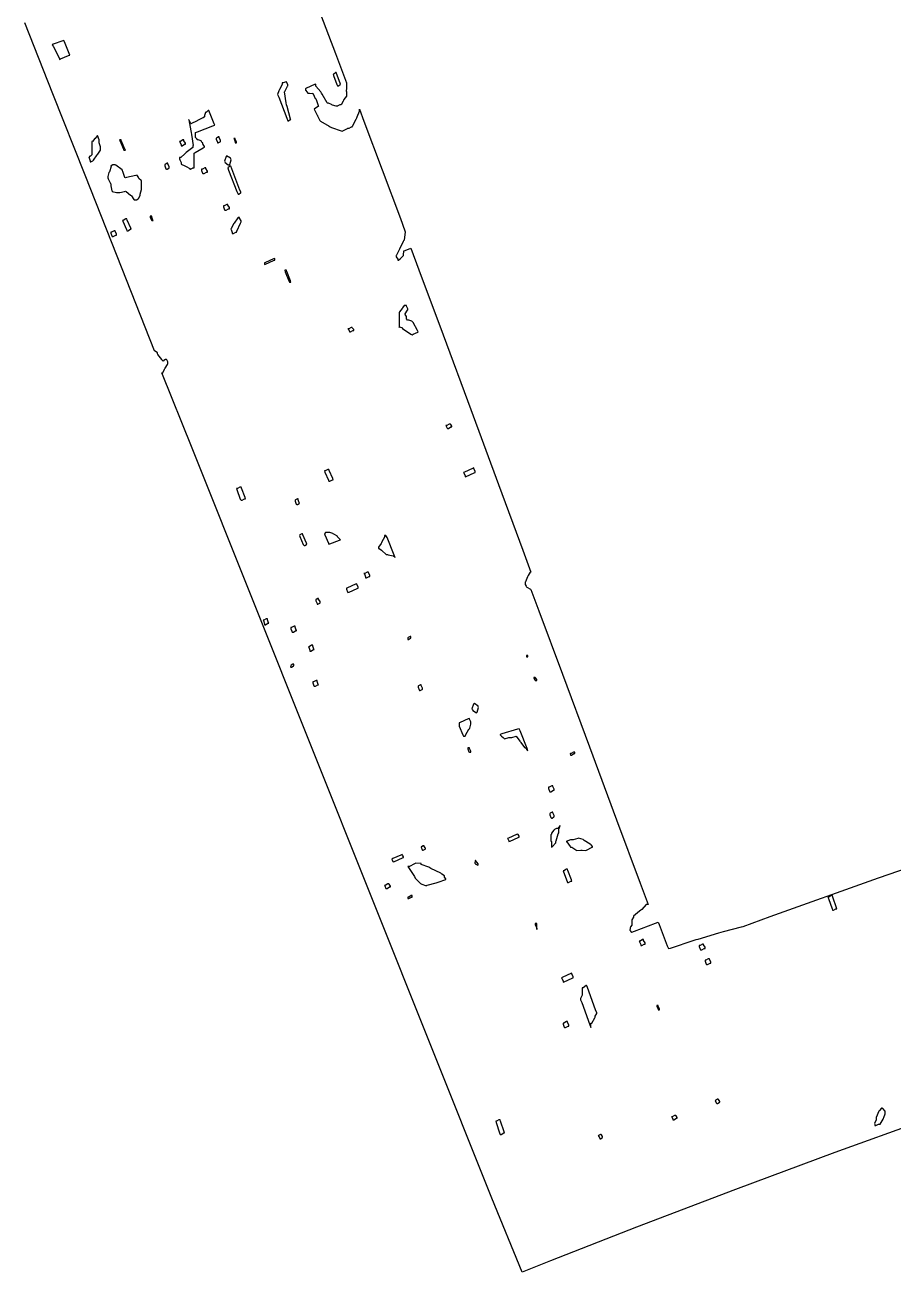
# Model space of a CAD drawing. Extents: x 54 to 303, y 49 to 296.
# Drawn here: x 56.99 to 77.91, y 236.22 to 266.26 of the extents above; entities that cross this region are included whole.
import ezdxf

# ---------------------------------------------------------------- set-up
doc = ezdxf.new("R2010")
doc.units = 0
doc.header["$MEASUREMENT"] = 0

msp = doc.modelspace()

# ---------------------------------------------------------------- linework, layer by layer
at = {"color": 7}
for points in [[(63.6707, 267.684), (64.4673, 265.57), (64.7347, 264.866), (64.7347, 264.84), (64.7347, 264.781), (64.7347, 264.76), (64.7347, 264.734), (64.7252, 264.663), (64.7347, 264.654), (64.7347, 264.627), (64.7347, 264.568), (64.7347, 264.547), (64.7347, 264.547), (64.6726, 264.461), (64.6645, 264.443), (64.6546, 264.425), (64.6095, 264.337), (64.5943, 264.337), (64.5763, 264.337), (64.5308, 264.311), (64.5223, 264.301), (64.4867, 264.301), (64.3985, 264.328), (64.3819, 264.337), (64.3724, 264.346), (64.2994, 264.371), (64.2758, 264.371), (64.2662, 264.381), (64.1519, 264.593), (64.1354, 264.619), (64.1174, 264.645), (63.9932, 264.784), (63.9932, 264.83), (63.9671, 264.822), (63.7727, 264.734), (63.7466, 264.724), (63.7466, 264.69), (63.7551, 264.681), (63.8006, 264.619), (63.8168, 264.619), (63.8433, 264.619), (63.9135, 264.611), (63.923, 264.619), (63.9315, 264.601), (63.9837, 264.487), (63.9932, 264.477), (64.0016, 264.461), (64.0553, 264.319), (64.0652, 264.301), (64.0553, 264.293), (63.9671, 264.24), (63.959, 264.231), (63.9671, 264.214), (64.0196, 264.1), (64.0292, 264.09), (64.0373, 264.072), (64.0898, 263.958), (64.0994, 263.948), (64.1078, 263.94), (64.3199, 263.817), (64.346, 263.808), (64.3724, 263.791), (64.6105, 263.711), (64.6285, 263.701), (64.6451, 263.711), (64.7608, 263.763), (64.7707, 263.772), (64.7968, 263.772), (64.8547, 263.808), (64.8751, 263.808), (64.8836, 263.817), (64.9718, 263.992), (64.9813, 264.018), (64.9898, 264.046), (65.0515, 264.185), (65.0515, 264.231), (65.1577, 263.94), (65.5987, 262.767), (66.0396, 261.594), (66.1458, 261.302), (66.1539, 261.276), (66.1278, 261.074), (66.1098, 261.056), (66.1003, 261.039), (66.0135, 260.861), (66.0054, 260.843), (65.9956, 260.827), (65.9419, 260.712), (65.9335, 260.703), (65.9335, 260.677), (65.9694, 260.617), (65.9694, 260.597), (65.986, 260.597), (66.0301, 260.624), (66.0396, 260.633), (66.0481, 260.642), (66.1003, 260.695), (66.1098, 260.703), (66.1098, 260.73), (66.1183, 260.8), (66.1098, 260.809), (66.1278, 260.818), (66.2686, 260.871), (66.2862, 260.879), (66.4806, 260.358), (67.0648, 258.793), (67.7333, 256.994), (68.4004, 255.189), (68.9846, 253.609), (69.1804, 253.082), (69.1624, 253.082), (69.1169, 252.995), (69.1085, 252.978), (69.0989, 252.969), (69.0467, 252.845), (69.0383, 252.835), (69.0383, 252.801), (69.0383, 252.783), (69.0644, 252.739), (69.0742, 252.729), (69.0824, 252.721), (69.1706, 252.669), (69.1804, 252.659), (69.3692, 252.151), (69.9382, 250.623), (70.5901, 248.868), (71.2431, 247.114), (71.8125, 245.584), (72.0027, 245.074), (71.9586, 245.074), (71.8524, 244.952), (71.8263, 244.934), (71.7984, 244.917), (71.6499, 244.792), (71.6499, 244.792), (71.6499, 244.766), (71.6139, 244.708), (71.6139, 244.687), (71.6139, 244.661), (71.6139, 244.602), (71.6139, 244.581), (71.6139, 244.573), (71.5864, 244.545), (71.5779, 244.545), (71.5779, 244.545), (71.5684, 244.457), (71.5779, 244.439), (71.5779, 244.431), (71.6139, 244.405), (71.6139, 244.405), (71.6746, 244.432), (72.1872, 244.625), (72.2492, 244.651), (72.2753, 244.591), (72.4683, 244.078), (72.4958, 244.016), (72.548, 244.026), (73.1118, 244.212), (73.1654, 244.228), (73.2095, 244.238), (73.7126, 244.388), (73.7665, 244.405), (73.8188, 244.423), (74.2597, 244.537), (74.2957, 244.545), (74.9473, 244.784), (77.5575, 245.719), (80.1688, 246.618)], [(78.6045, 239.853), (76.5087, 239.098), (74.1094, 238.213), (71.7243, 237.304), (69.6556, 236.493), (68.9681, 236.221), (68.235, 238.002), (61.0126, 256.064), (60.289, 257.881), (60.289, 257.881), (60.307, 257.881), (60.3511, 257.97), (60.361, 257.987), (60.3691, 257.996), (60.4213, 258.084), (60.4312, 258.093), (60.4312, 258.127), (60.4312, 258.145), (60.4037, 258.189), (60.3952, 258.197), (60.3772, 258.197), (60.3331, 258.173), (60.325, 258.163), (60.3155, 258.163), (60.289, 258.189), (60.289, 258.197), (60.289, 258.197), (60.1927, 258.323), (60.1846, 258.34), (60.1846, 258.358), (60.1211, 258.402), (60.1126, 258.41), (59.8868, 258.979), (59.2116, 260.686), (58.4369, 262.643), (57.6612, 264.601), (56.986, 266.309)]]:
    msp.add_lwpolyline(points, dxfattribs=at)
for points in [[(57.8196, 265.429), (57.846, 265.439), (58.0401, 265.527), (58.0679, 265.535), (58.0499, 265.571), (57.9423, 265.854), (57.9258, 265.888), (57.8982, 265.88), (57.6696, 265.792), (57.6432, 265.782), (57.6696, 265.748), (57.81, 265.465), (57.8196, 265.429)], [(64.5223, 264.796), (64.5403, 264.796), (64.5844, 264.822), (64.5943, 264.83), (64.5844, 264.857), (64.4962, 265.086), (64.4881, 265.113), (64.4701, 265.113), (64.4303, 265.077), (64.4179, 265.077), (64.426, 265.042), (64.5047, 264.822), (64.5223, 264.796)], [(63.1832, 264.866), (63.1832, 264.822), (63.1197, 264.708), (63.1112, 264.69), (63.1017, 264.673), (63.077, 264.583), (63.077, 264.583), (63.1031, 264.523), (63.2961, 264.01), (63.3236, 263.948), (63.3402, 263.948), (63.3801, 263.984), (63.3938, 263.984), (63.3843, 263.993), (63.3056, 264.293), (63.2876, 264.337), (63.2781, 264.381), (63.2435, 264.645), (63.2534, 264.654), (63.2615, 264.672), (63.3141, 264.787), (63.3236, 264.796), (63.3236, 264.822), (63.2876, 264.881), (63.2876, 264.9), (63.2781, 264.892), (63.2065, 264.866), (63.1832, 264.866)], [(60.748, 262.926), (60.748, 262.909), (60.8362, 262.865), (60.8542, 262.855), (60.8707, 262.847), (60.9604, 262.8), (60.9604, 262.783), (60.9769, 262.783), (61.021, 262.811), (61.0306, 262.819), (61.0665, 262.819), (61.0665, 262.864), (61.0665, 262.963), (61.0665, 262.996), (61.0665, 263.04), (61.0665, 263.139), (61.0665, 263.172), (61.0926, 263.19), (61.2856, 263.296), (61.3131, 263.313), (61.3131, 263.331), (61.2856, 263.376), (61.2771, 263.385), (61.2771, 263.419), (61.2676, 263.419), (61.2429, 263.446), (61.2429, 263.455), (61.2331, 263.464), (61.16, 263.489), (61.1367, 263.489), (61.1367, 263.507), (61.1008, 263.548), (61.1008, 263.561), (61.1008, 263.587), (61.1008, 263.646), (61.1008, 263.665), (61.1449, 263.683), (61.5156, 263.826), (61.5597, 263.842), (61.5502, 263.878), (61.4355, 264.16), (61.4193, 264.195), (61.4013, 264.195), (61.3601, 264.16), (61.3473, 264.16), (61.3378, 264.152), (61.3131, 264.079), (61.3131, 264.054), (61.3131, 264.046), (61.2856, 264.018), (61.2771, 264.018), (61.2592, 264.01), (61.1449, 263.958), (61.1367, 263.948), (61.1188, 263.94), (61.003, 263.887), (60.9946, 263.878), (60.985, 263.887), (60.9328, 263.975), (60.9244, 263.984), (60.9328, 263.975), (60.985, 263.71), (60.9946, 263.665), (61.003, 263.621), (61.0387, 263.358), (61.0306, 263.349), (61.0306, 263.305), (60.8707, 263.19), (60.8542, 263.172), (60.8362, 263.156), (60.7441, 263.066), (60.7138, 263.066), (60.7138, 263.032), (60.7219, 263.014), (60.748, 262.947), (60.748, 262.926)], [(58.7375, 263.595), (58.7375, 263.595), (58.7375, 263.595), (58.7375, 263.595), (58.728, 263.587), (58.6825, 263.525), (58.6673, 263.525), (58.6673, 263.525), (58.6133, 263.455), (58.5971, 263.455), (58.5971, 263.411), (58.5971, 263.312), (58.5971, 263.278), (58.5971, 263.244), (58.5971, 263.164), (58.5971, 263.136), (58.5971, 263.128), (58.5692, 263.102), (58.5611, 263.102), (58.5516, 263.102), (58.5251, 263.066), (58.5251, 263.066), (58.5336, 263.058), (58.5611, 262.985), (58.5611, 262.96), (58.5777, 262.96), (58.6218, 262.988), (58.6313, 262.996), (58.6398, 263.005), (58.728, 263.128), (58.7375, 263.136), (58.7456, 263.146), (58.8077, 263.245), (58.8077, 263.278), (58.8077, 263.323), (58.7735, 263.422), (58.7735, 263.455), (58.7735, 263.49), (58.7375, 263.595), (58.7375, 263.595)], [(59.3729, 263.242), (59.4071, 263.242), (59.3975, 263.27), (59.3108, 263.463), (59.3027, 263.489), (59.2667, 263.489), (59.2748, 263.473), (59.363, 263.27), (59.3729, 263.242)], [(60.748, 263.349), (60.7741, 263.349), (60.8334, 263.385), (60.8542, 263.385), (60.8542, 263.411), (60.8182, 263.47), (60.8182, 263.489), (60.7921, 263.489), (60.7328, 263.455), (60.7138, 263.455), (60.7219, 263.446), (60.748, 263.373), (60.748, 263.349)], [(61.6299, 263.419), (61.6465, 263.419), (61.6906, 263.446), (61.7001, 263.455), (61.7001, 263.482), (61.6659, 263.542), (61.6659, 263.561), (61.6479, 263.561), (61.6038, 263.535), (61.5957, 263.525), (61.5957, 263.499), (61.6299, 263.44), (61.6299, 263.419)], [(62.0529, 263.419), (62.0889, 263.419), (62.0889, 263.446), (62.0529, 263.506), (62.0529, 263.525), (62.0187, 263.525), (62.0268, 263.517), (62.0529, 263.444), (62.0529, 263.419)], [(59.0903, 262.254), (59.0903, 262.246), (59.1951, 262.22), (59.2307, 262.22), (59.2748, 262.22), (59.3894, 262.246), (59.4071, 262.254), (59.4251, 262.246), (59.5313, 262.159), (59.5492, 262.15), (59.5574, 262.141), (59.6099, 262.053), (59.6194, 262.044), (59.6554, 262.044), (59.6717, 262.044), (59.7158, 262.07), (59.7256, 262.078), (59.7337, 262.088), (59.7598, 262.161), (59.7598, 262.184), (59.7598, 262.184), (59.7958, 262.292), (59.7958, 262.326), (59.7958, 262.344), (59.7958, 262.384), (59.7958, 262.396), (59.7958, 262.396), (59.7958, 262.476), (59.7958, 262.503), (59.7863, 262.512), (59.7337, 262.564), (59.7256, 262.573), (59.7256, 262.591), (59.6896, 262.631), (59.6896, 262.643), (59.6621, 262.635), (59.4335, 262.582), (59.4071, 262.573), (59.3975, 262.582), (59.3453, 262.733), (59.3369, 262.749), (59.3273, 262.767), (59.1771, 262.882), (59.1605, 262.89), (59.1263, 262.89), (59.1083, 262.89), (59.0628, 262.865), (59.0543, 262.855), (59.0628, 262.847), (59.0282, 262.723), (59.0201, 262.713), (59.0102, 262.705), (58.9841, 262.606), (58.9841, 262.573), (58.9926, 262.556), (59.0448, 262.441), (59.0543, 262.431), (59.0543, 262.387), (59.0808, 262.264), (59.0903, 262.254)], [(60.3952, 262.783), (60.4118, 262.783), (60.4559, 262.811), (60.4654, 262.819), (60.4654, 262.847), (60.4312, 262.906), (60.4312, 262.926), (60.4132, 262.926), (60.3691, 262.9), (60.361, 262.89), (60.361, 262.864), (60.3857, 262.793), (60.3952, 262.783)], [(61.8423, 263.102), (61.8324, 263.094), (61.7968, 262.978), (61.8063, 262.96), (61.8148, 262.944), (61.8878, 262.89), (61.9125, 262.89), (61.9206, 262.9), (61.9566, 263.014), (61.9485, 263.032), (61.9386, 263.049), (61.8476, 263.107), (61.8423, 263.102)], [(62.1249, 262.184), (62.1411, 262.184), (62.1852, 262.212), (62.1951, 262.22), (62.1676, 262.282), (61.9746, 262.793), (61.9485, 262.855), (61.9305, 262.855), (61.885, 262.829), (61.8765, 262.819), (61.8945, 262.759), (62.097, 262.246), (62.1249, 262.184)], [(61.2771, 262.679), (61.3033, 262.679), (61.3625, 262.713), (61.3833, 262.713), (61.3833, 262.741), (61.3473, 262.8), (61.3473, 262.819), (61.3212, 262.819), (61.262, 262.783), (61.2429, 262.783), (61.2429, 262.757), (61.2676, 262.689), (61.2771, 262.679)], [(61.8063, 261.797), (61.8324, 261.797), (61.8917, 261.831), (61.9125, 261.831), (61.9125, 261.859), (61.8765, 261.918), (61.8765, 261.938), (61.8504, 261.938), (61.7911, 261.902), (61.7721, 261.902), (61.7721, 261.875), (61.7968, 261.807), (61.8063, 261.797)], [(60.0424, 261.549), (60.0784, 261.549), (60.0685, 261.559), (60.0424, 261.632), (60.0424, 261.655), (60.0082, 261.655), (60.0082, 261.629), (60.0329, 261.559), (60.0424, 261.549)], [(59.4431, 261.302), (59.4692, 261.302), (59.5284, 261.338), (59.5492, 261.338), (59.5394, 261.366), (59.4512, 261.559), (59.4431, 261.585), (59.4155, 261.585), (59.3563, 261.549), (59.3369, 261.549), (59.3453, 261.533), (59.4335, 261.33), (59.4431, 261.302)], [(62.1249, 261.621), (62.115, 261.612), (62.0268, 261.488), (62.0187, 261.479), (62.0088, 261.47), (61.9566, 261.348), (61.9485, 261.338), (61.9566, 261.33), (61.9827, 261.257), (61.9827, 261.232), (62.0088, 261.232), (62.0681, 261.268), (62.0889, 261.268), (62.097, 261.294), (62.1852, 261.488), (62.1951, 261.515), (62.1951, 261.542), (62.1591, 261.601), (62.1591, 261.621), (62.1591, 261.621), (62.133, 261.621), (62.1249, 261.621)], [(59.0903, 261.162), (59.1164, 261.162), (59.1757, 261.196), (59.1965, 261.196), (59.1965, 261.224), (59.1605, 261.283), (59.1605, 261.302), (59.133, 261.302), (59.0737, 261.268), (59.0543, 261.268), (59.0543, 261.241), (59.0808, 261.18), (59.0903, 261.162)], [(62.7585, 260.49), (62.7849, 260.5), (62.9789, 260.588), (63.0068, 260.597), (63.0068, 260.633), (62.9789, 260.624), (62.7849, 260.536), (62.7585, 260.526), (62.7585, 260.526), (62.7585, 260.49), (62.7585, 260.49)], [(63.3596, 260.067), (63.3938, 260.067), (63.3843, 260.095), (63.2961, 260.324), (63.2876, 260.35), (63.2534, 260.35), (63.2615, 260.315), (63.3497, 260.095), (63.3596, 260.067)], [(66.0756, 258.975), (66.0837, 258.948), (66.2862, 258.808), (66.3222, 258.798), (66.3388, 258.808), (66.4531, 258.86), (66.4626, 258.869), (66.445, 258.896), (66.3388, 259.089), (66.3222, 259.115), (66.3127, 259.125), (66.2397, 259.151), (66.216, 259.151), (66.2065, 259.151), (66.1818, 259.177), (66.1818, 259.185), (66.1818, 259.221), (66.1818, 259.239), (66.1539, 259.284), (66.1458, 259.292), (66.1539, 259.301), (66.2065, 259.389), (66.216, 259.398), (66.216, 259.425), (66.1818, 259.485), (66.1818, 259.504), (66.1458, 259.504), (66.1278, 259.504), (66.0837, 259.442), (66.0756, 259.432), (66.0756, 259.432), (66.0135, 259.345), (66.0054, 259.328), (66.0054, 259.301), (66.0054, 259.242), (66.0054, 259.221), (66.0054, 259.195), (66.0054, 259.136), (66.0054, 259.115), (66.0054, 259.081), (66.0054, 259.002), (66.0054, 258.975), (66.0135, 258.984), (66.059, 258.975), (66.0756, 258.975)], [(64.8049, 258.869), (64.831, 258.869), (64.8903, 258.903), (64.9111, 258.903), (64.9111, 258.921), (64.8751, 258.962), (64.8751, 258.975), (64.849, 258.975), (64.7898, 258.939), (64.7707, 258.939), (64.7788, 258.939), (64.8049, 258.887), (64.8049, 258.869)], [(67.1682, 256.54), (67.1946, 256.54), (67.2539, 256.576), (67.2744, 256.576), (67.2744, 256.594), (67.2483, 256.638), (67.2402, 256.646), (67.2123, 256.646), (67.153, 256.61), (67.134, 256.61), (67.134, 256.61), (67.1587, 256.55), (67.1682, 256.54)], [(64.3117, 255.271), (64.3378, 255.271), (64.3971, 255.305), (64.4179, 255.305), (64.4081, 255.332), (64.3199, 255.525), (64.3117, 255.552), (64.2842, 255.552), (64.225, 255.517), (64.2056, 255.517), (64.2137, 255.491), (64.3019, 255.297), (64.3117, 255.271)], [(67.5929, 255.375), (67.619, 255.385), (67.812, 255.473), (67.8395, 255.481), (67.8395, 255.509), (67.8035, 255.568), (67.8035, 255.588), (67.776, 255.579), (67.5831, 255.491), (67.5569, 255.481), (67.5651, 255.473), (67.5929, 255.4), (67.5929, 255.375)], [(62.1951, 254.812), (62.2212, 254.812), (62.2804, 254.846), (62.3013, 254.846), (62.2914, 254.874), (62.2032, 255.102), (62.1951, 255.129), (62.1676, 255.129), (62.1083, 255.094), (62.0889, 255.094), (62.097, 255.068), (62.1771, 254.839), (62.1951, 254.812)], [(63.536, 254.706), (63.5522, 254.706), (63.5963, 254.733), (63.6062, 254.742), (63.5963, 254.751), (63.5702, 254.823), (63.5702, 254.846), (63.5522, 254.846), (63.5081, 254.821), (63.5, 254.812), (63.5, 254.786), (63.5261, 254.715), (63.536, 254.706)], [(63.7124, 253.717), (63.7286, 253.717), (63.7727, 253.745), (63.7826, 253.753), (63.7727, 253.781), (63.6845, 253.974), (63.6764, 254), (63.6584, 254), (63.6143, 253.974), (63.6062, 253.964), (63.6143, 253.938), (63.6944, 253.745), (63.7124, 253.717)], [(64.3117, 253.753), (64.3378, 253.763), (64.5664, 253.851), (64.5943, 253.86), (64.5844, 253.869), (64.5308, 253.921), (64.5223, 253.93), (64.5223, 253.948), (64.4342, 253.992), (64.4179, 254), (64.4081, 254.01), (64.335, 254.036), (64.3117, 254.036), (64.2938, 254.036), (64.2539, 254.036), (64.2415, 254.036), (64.2317, 254.036), (64.2056, 254), (64.2056, 254), (64.2137, 253.974), (64.3019, 253.781), (64.3117, 253.753)], [(65.5807, 253.611), (65.5891, 253.603), (65.6883, 253.507), (65.7229, 253.507), (65.7394, 253.498), (65.8633, 253.471), (65.8633, 253.471), (65.8717, 253.471), (65.8992, 253.445), (65.8992, 253.435), (65.8813, 253.489), (65.713, 253.912), (65.6869, 253.964), (65.6527, 253.964), (65.6527, 253.92), (65.5891, 253.806), (65.5807, 253.788), (65.5712, 253.771), (65.5105, 253.679), (65.5105, 253.647), (65.5271, 253.647), (65.5807, 253.611), (65.5807, 253.611)], [(65.1937, 252.942), (65.2198, 252.942), (65.2791, 252.978), (65.2999, 252.978), (65.2999, 253.004), (65.2639, 253.063), (65.2639, 253.082), (65.2364, 253.082), (65.1771, 253.048), (65.1577, 253.048), (65.1662, 253.039), (65.1937, 252.966), (65.1937, 252.942)], [(64.7707, 252.589), (64.7968, 252.598), (64.9898, 252.687), (65.0173, 252.695), (65.0173, 252.723), (64.9813, 252.782), (64.9813, 252.801), (64.9538, 252.793), (64.7608, 252.705), (64.7347, 252.695), (64.7347, 252.669), (64.7608, 252.607), (64.7707, 252.589)], [(64.0292, 252.306), (64.0457, 252.306), (64.0898, 252.334), (64.0994, 252.342), (64.0994, 252.37), (64.0652, 252.429), (64.0652, 252.448), (64.0472, 252.448), (64.0016, 252.422), (63.9932, 252.413), (63.9932, 252.386), (64.0292, 252.327), (64.0292, 252.306)], [(62.7585, 251.813), (62.7849, 251.813), (62.8442, 251.847), (62.8646, 251.847), (62.8551, 251.857), (62.8304, 251.93), (62.8304, 251.954), (62.8026, 251.954), (62.7433, 251.919), (62.7242, 251.919), (62.7324, 251.911), (62.7585, 251.838), (62.7585, 251.813)], [(63.4298, 251.637), (63.4559, 251.637), (63.5152, 251.671), (63.536, 251.671), (63.5261, 251.681), (63.5, 251.754), (63.5, 251.777), (63.4725, 251.777), (63.4132, 251.743), (63.3938, 251.743), (63.3938, 251.716), (63.4199, 251.655), (63.4298, 251.637)], [(66.216, 251.46), (66.2326, 251.46), (66.2767, 251.486), (66.2862, 251.495), (66.2862, 251.531), (66.2686, 251.531), (66.2245, 251.504), (66.216, 251.495), (66.216, 251.495), (66.216, 251.47), (66.216, 251.46)], [(63.8528, 251.178), (63.8789, 251.178), (63.9382, 251.214), (63.959, 251.214), (63.9491, 251.223), (63.923, 251.295), (63.923, 251.318), (63.8955, 251.318), (63.8362, 251.284), (63.8168, 251.284), (63.8253, 251.275), (63.8528, 251.202), (63.8528, 251.178)], [(63.3938, 250.789), (63.4104, 250.789), (63.4545, 250.817), (63.464, 250.825), (63.464, 250.861), (63.4464, 250.861), (63.4023, 250.835), (63.3938, 250.825), (63.3938, 250.825), (63.3899, 250.795), (63.3938, 250.789)], [(69.0742, 251.037), (69.1085, 251.037), (69.1085, 251.072), (69.0742, 251.072), (69.0742, 251.072), (69.0742, 251.037), (69.0742, 251.037)], [(69.2848, 250.472), (69.3208, 250.472), (69.3208, 250.49), (69.2933, 250.534), (69.2848, 250.542), (69.2506, 250.542), (69.2506, 250.526), (69.2753, 250.482), (69.2848, 250.472)], [(63.959, 250.332), (63.9851, 250.332), (64.0443, 250.366), (64.0652, 250.366), (64.0553, 250.376), (64.0292, 250.449), (64.0292, 250.472), (64.0016, 250.472), (63.9424, 250.436), (63.923, 250.436), (63.923, 250.41), (63.9491, 250.341), (63.959, 250.332)], [(66.4986, 250.226), (66.5152, 250.226), (66.5593, 250.252), (66.5688, 250.26), (66.5688, 250.288), (66.5346, 250.347), (66.5346, 250.366), (66.5166, 250.366), (66.4711, 250.341), (66.4626, 250.332), (66.4626, 250.305), (66.4891, 250.244), (66.4986, 250.226)], [(67.8035, 249.907), (67.794, 249.899), (67.7594, 249.785), (67.7693, 249.767), (67.7774, 249.75), (67.8684, 249.692), (67.8737, 249.696), (67.8822, 249.706), (67.9178, 249.82), (67.9097, 249.837), (67.9097, 249.855), (67.8187, 249.916), (67.8035, 249.907)], [(67.5569, 249.131), (67.5929, 249.131), (67.601, 249.149), (67.6878, 249.3), (67.6973, 249.308), (67.7058, 249.318), (67.7333, 249.417), (67.7333, 249.45), (67.7333, 249.476), (67.6973, 249.535), (67.6973, 249.554), (67.6712, 249.546), (67.4769, 249.459), (67.4508, 249.45), (67.4508, 249.371), (67.539, 249.159), (67.5569, 249.131)], [(68.4389, 249.167), (68.4389, 249.159), (68.4749, 249.131), (68.4749, 249.131), (68.5091, 249.097), (68.5451, 249.061), (68.5451, 249.061), (68.6499, 249.097), (68.6855, 249.097), (68.7201, 249.097), (68.8277, 249.131), (68.8277, 249.131), (68.8277, 249.131), (68.9144, 249.009), (68.9321, 248.991), (68.9405, 248.974), (69.0287, 248.859), (69.0383, 248.849), (69.0467, 248.849), (69.0742, 248.824), (69.0742, 248.815), (69.0742, 248.806), (69.1085, 248.779), (69.1085, 248.779), (69.0908, 248.833), (68.924, 249.256), (68.8979, 249.308), (68.8538, 249.3), (68.483, 249.185), (68.4389, 249.167)], [(67.6973, 248.744), (67.7333, 248.744), (67.7333, 248.77), (67.6973, 248.83), (67.6973, 248.849), (67.6631, 248.849), (67.6631, 248.823), (67.6878, 248.754), (67.6973, 248.744)], [(70.1326, 248.672), (70.1587, 248.672), (70.2179, 248.708), (70.2388, 248.708), (70.2388, 248.744), (70.2109, 248.744), (70.1516, 248.708), (70.1326, 248.708), (70.1269, 248.704), (70.1312, 248.672), (70.1326, 248.672)], [(69.6376, 247.79), (69.6641, 247.79), (69.7234, 247.826), (69.7438, 247.826), (69.7438, 247.854), (69.7096, 247.913), (69.7096, 247.933), (69.6817, 247.933), (69.6225, 247.897), (69.6034, 247.897), (69.6034, 247.87), (69.6281, 247.8), (69.6376, 247.79)], [(69.6736, 247.157), (69.6902, 247.157), (69.7343, 247.183), (69.7438, 247.191), (69.7438, 247.219), (69.7096, 247.278), (69.7096, 247.297), (69.6916, 247.297), (69.6461, 247.271), (69.6376, 247.261), (69.6376, 247.235), (69.6641, 247.166), (69.6736, 247.157)], [(69.886, 246.98), (69.886, 246.98), (69.832, 246.908), (69.814, 246.908), (69.7964, 246.908), (69.7523, 246.884), (69.7438, 246.874), (69.7343, 246.866), (69.6736, 246.793), (69.6736, 246.768), (69.6641, 246.751), (69.6641, 246.601), (69.6736, 246.592), (69.6736, 246.557), (69.6736, 246.479), (69.6736, 246.451), (69.6902, 246.461), (69.7798, 246.56), (69.7798, 246.592), (69.7879, 246.61), (69.8405, 246.778), (69.85, 246.804), (69.85, 246.83), (69.85, 246.889), (69.85, 246.908), (69.8581, 246.908), (69.886, 246.98), (69.886, 246.98)], [(68.6513, 246.592), (68.6774, 246.601), (68.8703, 246.689), (68.8979, 246.698), (68.8979, 246.716), (68.8703, 246.76), (68.8619, 246.768), (68.8344, 246.76), (68.6414, 246.672), (68.6153, 246.662), (68.6234, 246.654), (68.6513, 246.608), (68.6513, 246.592)], [(70.1326, 246.451), (70.1668, 246.451), (70.2635, 246.389), (70.273, 246.379), (70.2815, 246.371), (70.3806, 246.379), (70.4152, 246.379), (70.4152, 246.379), (70.5019, 246.371), (70.5196, 246.379), (70.5376, 246.389), (70.6438, 246.443), (70.6617, 246.451), (70.6617, 246.469), (70.6342, 246.513), (70.6258, 246.521), (70.6078, 246.531), (70.466, 246.619), (70.4494, 246.628), (70.4398, 246.637), (70.3255, 246.672), (70.309, 246.662), (70.309, 246.662), (70.2014, 246.628), (70.1668, 246.628), (70.1312, 246.628), (70.0264, 246.592), (70.0264, 246.592), (70.043, 246.584), (70.1227, 246.469), (70.1326, 246.451)], [(66.5688, 246.379), (66.5854, 246.379), (66.6295, 246.407), (66.639, 246.415), (66.639, 246.433), (66.6048, 246.473), (66.6048, 246.485), (66.5868, 246.485), (66.5427, 246.461), (66.5346, 246.451), (66.5346, 246.451), (66.5593, 246.389), (66.5688, 246.379)], [(65.8633, 246.098), (65.8894, 246.108), (66.0837, 246.195), (66.1098, 246.203), (66.1098, 246.221), (66.0837, 246.266), (66.0756, 246.275), (66.0481, 246.266), (65.8551, 246.178), (65.829, 246.169), (65.829, 246.169), (65.8537, 246.108), (65.8633, 246.098)], [(66.3924, 245.71), (66.4009, 245.702), (66.5166, 245.579), (66.5346, 245.569), (66.5508, 245.561), (66.6433, 245.533), (66.675, 245.533), (66.6831, 245.543), (66.8941, 245.595), (66.9216, 245.604), (66.9477, 245.613), (67.134, 245.674), (67.134, 245.674), (67.134, 245.692), (67.098, 245.733), (67.098, 245.746), (67.098, 245.763), (67.0359, 245.807), (67.0278, 245.816), (67.0098, 245.825), (66.7713, 245.94), (66.7452, 245.956), (66.7177, 245.974), (66.5346, 246.041), (66.5346, 246.063), (66.5346, 246.063), (66.409, 246.072), (66.3924, 246.063), (66.3744, 246.054), (66.2548, 245.992), (66.216, 245.992), (66.2326, 245.966), (66.3744, 245.746), (66.3924, 245.71)], [(67.8395, 246.133), (67.8395, 246.133), (67.8296, 246.072), (67.8395, 246.063), (67.8395, 246.054), (67.9041, 246.023), (67.9097, 246.027), (67.9097, 246.054), (67.8448, 246.136), (67.8395, 246.133)], [(70.0624, 245.604), (70.0885, 245.604), (70.1463, 245.64), (70.1668, 245.64), (70.1573, 245.667), (70.0705, 245.896), (70.0624, 245.922), (70.0345, 245.922), (69.9752, 245.886), (69.9562, 245.886), (69.9643, 245.86), (70.0525, 245.631), (70.0624, 245.604)], [(65.6869, 245.463), (65.713, 245.463), (65.7722, 245.497), (65.7931, 245.497), (65.7931, 245.515), (65.7655, 245.561), (65.7571, 245.569), (65.731, 245.569), (65.6717, 245.533), (65.6527, 245.533), (65.6608, 245.525), (65.6869, 245.463), (65.6869, 245.463)], [(66.216, 245.217), (66.2421, 245.217), (66.3014, 245.251), (66.3222, 245.251), (66.3222, 245.287), (66.2947, 245.287), (66.2354, 245.251), (66.216, 245.251), (66.2122, 245.247), (66.2146, 245.217), (66.216, 245.217)], [(76.4466, 244.934), (76.4727, 244.934), (76.532, 244.968), (76.5528, 244.968), (76.5433, 244.996), (76.4551, 245.252), (76.4466, 245.287), (76.4191, 245.287), (76.3598, 245.251), (76.3404, 245.251), (76.3489, 245.217), (76.4371, 244.97), (76.4466, 244.934)], [(69.3208, 244.475), (69.3208, 244.475), (69.3208, 244.475), (69.3208, 244.475), (69.3208, 244.511), (69.3208, 244.589), (69.3208, 244.615), (69.2848, 244.615), (69.2848, 244.581), (69.3208, 244.503), (69.3208, 244.475)], [(71.8263, 244.086), (71.8524, 244.086), (71.9102, 244.122), (71.9307, 244.122), (71.9307, 244.15), (71.8965, 244.209), (71.8965, 244.228), (71.869, 244.228), (71.8097, 244.192), (71.7903, 244.192), (71.7984, 244.176), (71.8263, 244.11), (71.8263, 244.086)], [(73.2716, 243.982), (73.2977, 243.982), (73.357, 244.016), (73.3778, 244.016), (73.3778, 244.044), (73.3418, 244.103), (73.3418, 244.122), (73.3157, 244.122), (73.2564, 244.086), (73.2374, 244.086), (73.2374, 244.06), (73.2621, 243.999), (73.2716, 243.982)], [(73.4138, 243.629), (73.4399, 243.629), (73.4977, 243.663), (73.5182, 243.663), (73.5182, 243.691), (73.484, 243.75), (73.484, 243.769), (73.4565, 243.769), (73.3972, 243.733), (73.3778, 243.733), (73.3778, 243.707), (73.4039, 243.639), (73.4138, 243.629)], [(69.9562, 243.204), (69.9823, 243.214), (70.1753, 243.302), (70.2028, 243.31), (70.2028, 243.338), (70.1668, 243.397), (70.1668, 243.417), (70.1407, 243.409), (69.9463, 243.32), (69.9202, 243.31), (69.9287, 243.302), (69.9562, 243.229), (69.9562, 243.204)], [(70.4152, 243.064), (70.4152, 243.047), (70.4152, 242.994), (70.4152, 242.994), (70.4152, 242.994), (70.4152, 242.941), (70.4152, 242.923), (70.4152, 242.889), (70.3792, 242.809), (70.3792, 242.781), (70.4053, 242.711), (70.5982, 242.174), (70.6258, 242.112), (70.6258, 242.139), (70.6258, 242.199), (70.6258, 242.218), (70.6519, 242.218), (70.7224, 242.342), (70.7319, 242.358), (70.7319, 242.386), (70.7679, 242.445), (70.7679, 242.465), (70.7401, 242.536), (70.546, 243.073), (70.5196, 243.134), (70.51, 243.126), (70.4384, 243.064), (70.4152, 243.064)], [(72.2492, 242.535), (72.2835, 242.535), (72.2835, 242.562), (72.2492, 242.621), (72.2492, 242.641), (72.2133, 242.641), (72.2133, 242.615), (72.2492, 242.556), (72.2492, 242.535)], [(69.9904, 242.112), (70.0169, 242.112), (70.0761, 242.146), (70.0966, 242.146), (70.0966, 242.174), (70.0624, 242.233), (70.0624, 242.252), (70.0345, 242.252), (69.9752, 242.218), (69.9562, 242.218), (69.9562, 242.191), (69.9809, 242.121), (69.9904, 242.112)], [(73.6604, 240.278), (73.6769, 240.278), (73.721, 240.304), (73.7306, 240.312), (73.7306, 240.33), (73.703, 240.374), (73.6946, 240.382), (73.6769, 240.382), (73.6328, 240.357), (73.6244, 240.348), (73.6244, 240.348), (73.6505, 240.287), (73.6604, 240.278)], [(77.6471, 240.171), (77.6291, 240.171), (77.5836, 240.111), (77.5751, 240.101), (77.5656, 240.093), (77.5049, 239.94), (77.5049, 239.889), (77.5049, 239.889), (77.4608, 239.801), (77.4707, 239.783), (77.4707, 239.748), (77.4968, 239.748), (77.5547, 239.783), (77.5751, 239.783), (77.6016, 239.783), (77.6718, 239.907), (77.6813, 239.925), (77.6898, 239.943), (77.7173, 240.035), (77.7173, 240.065), (77.7173, 240.093), (77.6633, 240.163), (77.6471, 240.171), (77.6471, 240.171), (77.6471, 240.171), (77.6471, 240.171)], [(68.4389, 239.536), (68.465, 239.536), (68.5243, 239.572), (68.5451, 239.572), (68.5352, 239.598), (68.447, 239.854), (68.4389, 239.889), (68.4114, 239.889), (68.3521, 239.853), (68.3327, 239.853), (68.3412, 239.827), (68.4209, 239.572), (68.4389, 239.536)], [(72.602, 239.889), (72.6281, 239.889), (72.6874, 239.925), (72.7082, 239.925), (72.7082, 239.943), (72.6803, 239.987), (72.6722, 239.995), (72.6447, 239.995), (72.5854, 239.959), (72.566, 239.959), (72.5745, 239.959), (72.602, 239.907), (72.602, 239.889)], [(70.8381, 239.43), (70.8547, 239.43), (70.8988, 239.457), (70.9083, 239.466), (70.9083, 239.484), (70.8808, 239.528), (70.8723, 239.536), (70.8547, 239.536), (70.8106, 239.51), (70.8021, 239.5), (70.8106, 239.5), (70.8381, 239.448), (70.8381, 239.43)]]:
    msp.add_lwpolyline(points, close=True, dxfattribs=at)

doc.saveas('drawing.dxf')
